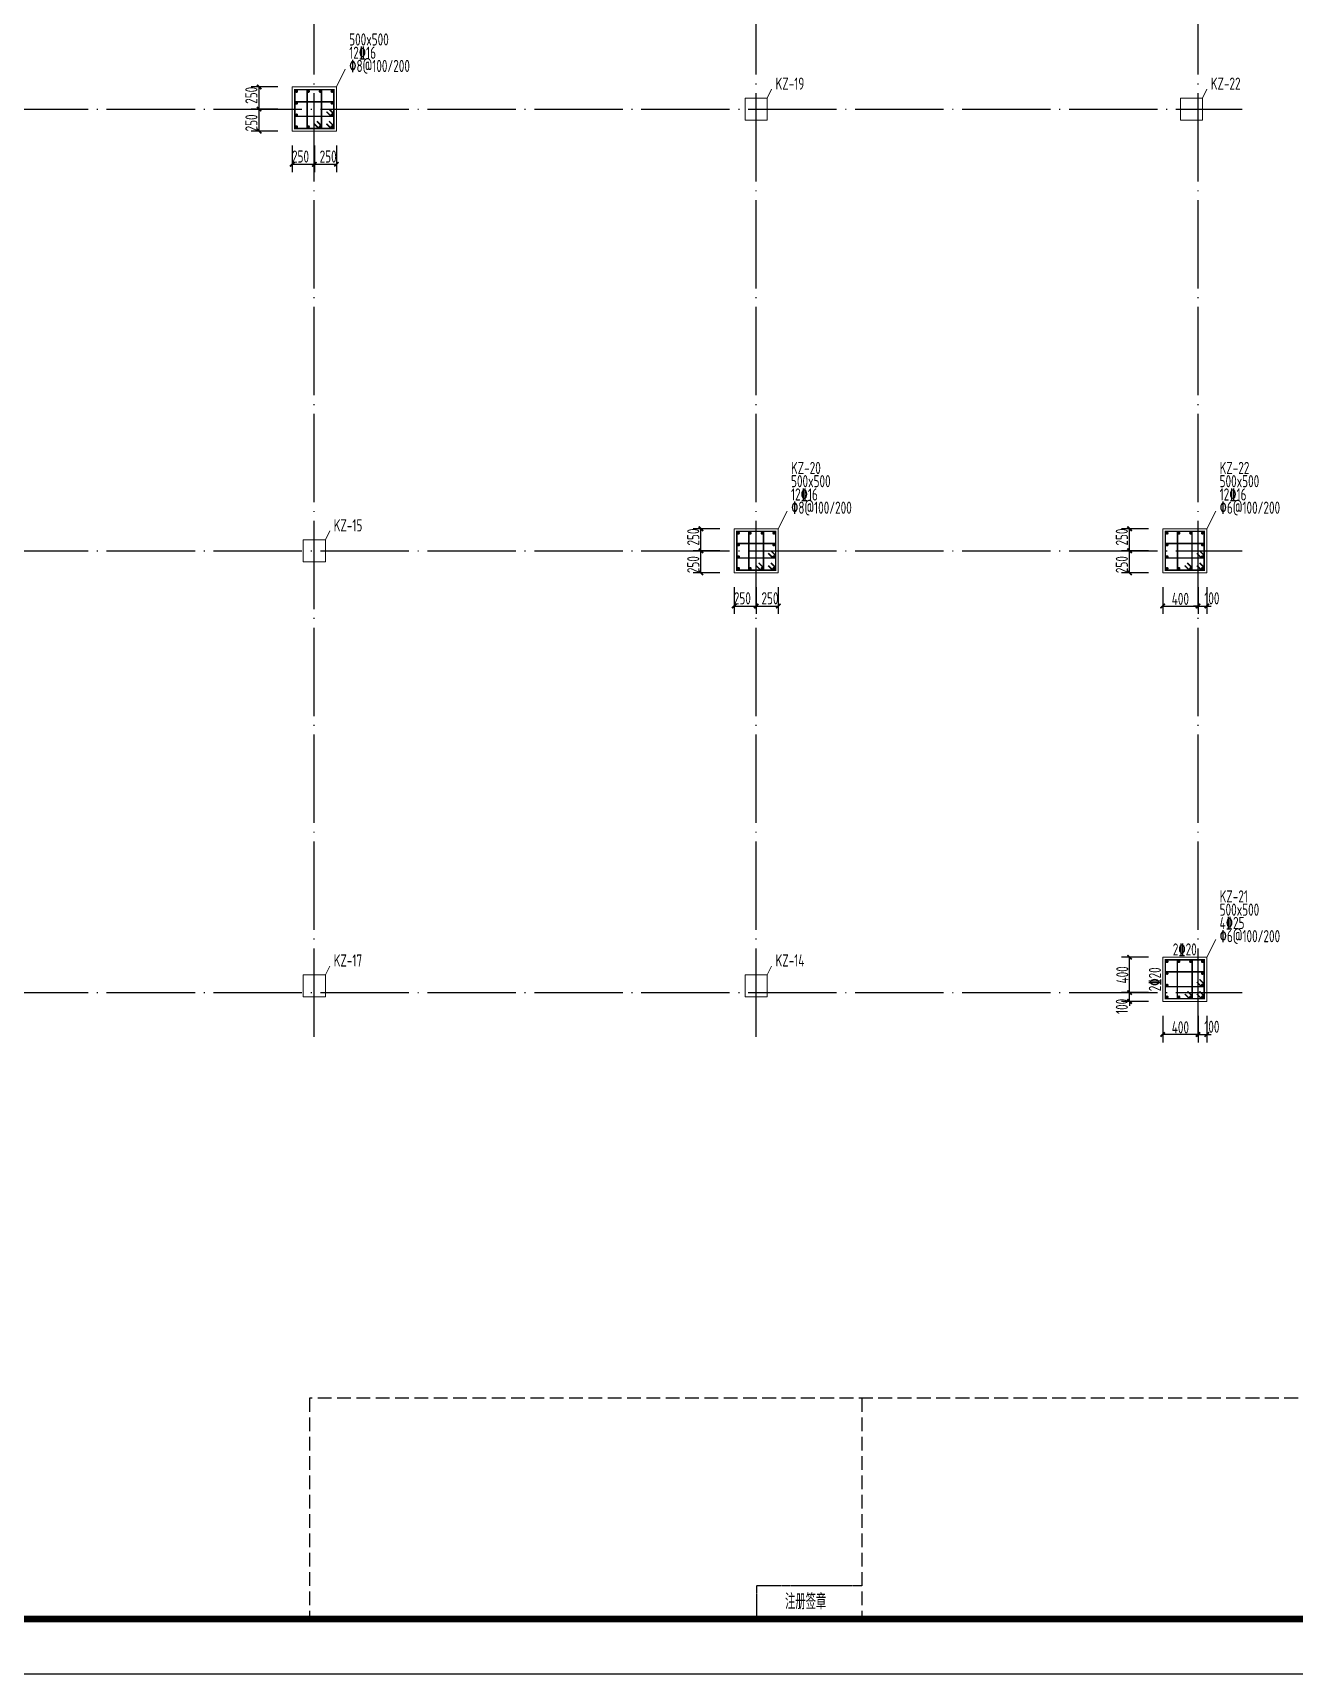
# Model space of a CAD drawing. Extents: x -2331248 to -1198620, y -977263 to -545844.
# Drawn here: x -1654702 to -1626156, y -676588 to -639431 of the extents above; entities that cross this region are included whole.
import ezdxf
from ezdxf.enums import TextEntityAlignment as Align

# ---------------------------------------------------------------- set-up
doc = ezdxf.new("R2010")
doc.units = 0
doc.header["$LTSCALE"] = 1000
doc.header["$MEASUREMENT"] = 0
for name, pattern in [('DASH', [0.35, 0.25, -0.1]), ('DOTE', [2.42, 2, -0.2, 0.02, -0.2]), ('线型5', [3050, 2400, -300, 50, -300])]:
    doc.linetypes.add(name, pattern=pattern)
doc.layers.get('0').update_dxf_attribs({"linetype": 'CONTINUOUS'})
doc.layers.get('DEFPOINTS').update_dxf_attribs({"linetype": 'CONTINUOUS'})
for name, color, linetype in [('DOTE', 1, 'DOTE'), ('PUB_TITLE', 4, 'CONTINUOUS'), ('t图框', 222, 'CONTINUOUS')]:
    doc.layers.add(name, color=color, linetype=linetype)
for name, color, linetype, lineweight in [('S_Cl', 2, 'CONTINUOUS', 9), ('S_ColumDimSect', 84, '线型5', 18), ('S_ColumFocus', 2, 'CONTINUOUS', 18), ('S_ColumLocal', 7, 'CONTINUOUS', 18), ('S_PColumHoopBar', 14, 'CONTINUOUS', 35), ('S_PColumMainBar', 14, 'CONTINUOUS', 25)]:
    doc.layers.add(name, color=color, linetype=linetype, lineweight=lineweight)
doc.styles.add('PkpmHz', font='Pkpmeng', dxfattribs={"width": 0.7, "bigfont": 'hztxt'})
doc.styles.add('TSSD_REIN', font='Tssdeng.shx', dxfattribs={"width": 0.7, "bigfont": 'hztxt.shx'})
doc.styles.add('房间名称', font='SIMPLEX', dxfattribs={"width": 0.7, "bigfont": '0HZTXT'})
doc.dimstyles.new('Pkpm_0.0100_2.00', dxfattribs={"dimtxt": 200, "dimasz": 100, "dimexe": 180, "dimexo": 0.0625, "dimgap": 25, "dimtad": 1, "dimdec": 0, "dimlfac": 0.5, "dimrnd": 5, "dimzin": 0, "dimdsep": 46, "dimtxsty": 'PkpmHz', "dimblk1": 'ARCHTICK', "dimblk2": 'ARCHTICK', "dimsah": 1, "dimcen": 0.09, "dimadec": 0, "dimazin": 0, "dimtfac": 1, "dimtdec": 0, "dimtmove": 2, "dimatfit": 1, "dimldrblk": 'ARCHTICK', "dimfxl": 1, "dimtolj": 1, "dimtzin": 0, "dimarcsym": 0})

# ---------------------------------------------------------------- blocks, each defined once
blk = doc.blocks.new('ASDDA')
at = {"layer": 't图框', "linetype": 'DASH'}
for p, q in [((-295866, 3065618), (-315866, 3065618)), ((-315866, 3065618), (-315866, 3061618)), ((-305866, 3065618), (-305866, 3061618))]:
    blk.add_line(p, q, dxfattribs=at)
at = {"layer": 't图框', "linetype": 'DASH', "ltscale": 0.01}
for p, q in [((-307773, 3062218), (-307773, 3061618)), ((-305866, 3062218), (-307773, 3062218))]:
    blk.add_line(p, q, dxfattribs=at)
at = {"layer": 't图框'}
blk.add_line((-315866, 3061618), (-273366, 3061618), dxfattribs=at)
at = {"style": '房间名称', "width": 0.7}
blk.add_text('注册签章', height=280, dxfattribs=at).set_placement((-307254, 3061794))
blk = doc.blocks.new('_ARCHTICK')
at = {"color": 0, "linetype": 'ByBlock', "const_width": 0.4}
blk.add_lwpolyline([(-0.5, -0.5), (0.5, 0.5)], dxfattribs=at)
blk = doc.blocks.new('*D1049')
at = {"layer": 'DEFPOINTS', "color": 0}
for p in [(-1649581, -641157), (-1648831, -641157), (-1648831, -641657)]:
    blk.add_point(p, dxfattribs=at)
at = {"layer": 'S_ColumDimSect', "color": 0, "lineweight": -2}
for p, q in [((-1649156, -641157), (-1649761, -641157)), ((-1649581, -641657), (-1649581, -641157)), ((-1649156, -641657), (-1649761, -641657))]:
    blk.add_line(p, q, dxfattribs=at)
at = {"layer": 'S_ColumDimSect', "color": 0, "lineweight": -2, "xscale": 100, "yscale": 100, "zscale": 100}
for p, rotation in [((-1649581, -641157), 90), ((-1649581, -641657), 270)]:
    blk.add_blockref('_ARCHTICK', p, dxfattribs=dict(at, rotation=rotation))
at = {"layer": 'S_ColumDimSect', "color": 0, "insert": (-1649756, -641470), "char_height": 275, "attachment_point": 5, "rotation": 90, "style": 'PkpmHz'}
blk.add_mtext('\\A1;250', dxfattribs=at)
blk = doc.blocks.new('*D1050')
at = {"layer": 'DEFPOINTS', "color": 0}
for p in [(-1649581, -640657), (-1648831, -640657), (-1648831, -641157)]:
    blk.add_point(p, dxfattribs=at)
at = {"layer": 'S_ColumDimSect', "color": 0, "lineweight": -2}
for p, q in [((-1649156, -640657), (-1649761, -640657)), ((-1649581, -641157), (-1649581, -640657)), ((-1649156, -641157), (-1649761, -641157))]:
    blk.add_line(p, q, dxfattribs=at)
at = {"layer": 'S_ColumDimSect', "color": 0, "lineweight": -2, "xscale": 100, "yscale": 100, "zscale": 100}
for p, rotation in [((-1649581, -640657), 90), ((-1649581, -641157), 270)]:
    blk.add_blockref('_ARCHTICK', p, dxfattribs=dict(at, rotation=rotation))
at = {"layer": 'S_ColumDimSect', "color": 0, "insert": (-1649756, -640845), "char_height": 275, "attachment_point": 5, "rotation": 90, "style": 'PkpmHz'}
blk.add_mtext('\\A1;250', dxfattribs=at)
blk = doc.blocks.new('*D1051')
at = {"layer": 'DEFPOINTS', "color": 0}
for p in [(-1648831, -641657), (-1648331, -641657), (-1648331, -642407)]:
    blk.add_point(p, dxfattribs=at)
at = {"layer": 'S_ColumDimSect', "color": 0, "lineweight": -2}
for p, q in [((-1648831, -641982), (-1648831, -642587)), ((-1648331, -641982), (-1648331, -642587)), ((-1648831, -642407), (-1648331, -642407))]:
    blk.add_line(p, q, dxfattribs=at)
at = {"layer": 'S_ColumDimSect', "color": 0, "lineweight": -2, "xscale": 100, "yscale": 100, "zscale": 100, "rotation": 180}
blk.add_blockref('_ARCHTICK', (-1648831, -642407), dxfattribs=at)
at = {"layer": 'S_ColumDimSect', "color": 0, "lineweight": -2, "xscale": 100, "yscale": 100, "zscale": 100}
blk.add_blockref('_ARCHTICK', (-1648331, -642407), dxfattribs=at)
at = {"layer": 'S_ColumDimSect', "color": 0, "insert": (-1648644, -642232), "char_height": 275, "attachment_point": 5, "style": 'PkpmHz'}
blk.add_mtext('\\A1;250', dxfattribs=at)
blk = doc.blocks.new('*D1052')
at = {"layer": 'DEFPOINTS', "color": 0}
for p in [(-1648331, -641657), (-1647831, -641657), (-1647831, -642407)]:
    blk.add_point(p, dxfattribs=at)
at = {"layer": 'S_ColumDimSect', "color": 0, "lineweight": -2}
for p, q in [((-1648331, -641982), (-1648331, -642587)), ((-1647831, -641982), (-1647831, -642587)), ((-1648331, -642407), (-1647831, -642407))]:
    blk.add_line(p, q, dxfattribs=at)
at = {"layer": 'S_ColumDimSect', "color": 0, "lineweight": -2, "xscale": 100, "yscale": 100, "zscale": 100, "rotation": 180}
blk.add_blockref('_ARCHTICK', (-1648331, -642407), dxfattribs=at)
at = {"layer": 'S_ColumDimSect', "color": 0, "lineweight": -2, "xscale": 100, "yscale": 100, "zscale": 100}
blk.add_blockref('_ARCHTICK', (-1647831, -642407), dxfattribs=at)
at = {"layer": 'S_ColumDimSect', "color": 0, "insert": (-1648019, -642232), "char_height": 275, "attachment_point": 5, "style": 'PkpmHz'}
blk.add_mtext('\\A1;250', dxfattribs=at)
blk = doc.blocks.new('*D1053')
at = {"layer": 'DEFPOINTS', "color": 0}
for p in [(-1639581, -651157), (-1638831, -651157), (-1638831, -651657)]:
    blk.add_point(p, dxfattribs=at)
at = {"layer": 'S_ColumDimSect', "color": 0, "lineweight": -2}
for p, q in [((-1639156, -651157), (-1639761, -651157)), ((-1639581, -651657), (-1639581, -651157)), ((-1639156, -651657), (-1639761, -651657))]:
    blk.add_line(p, q, dxfattribs=at)
at = {"layer": 'S_ColumDimSect', "color": 0, "lineweight": -2, "xscale": 100, "yscale": 100, "zscale": 100}
for p, rotation in [((-1639581, -651157), 90), ((-1639581, -651657), 270)]:
    blk.add_blockref('_ARCHTICK', p, dxfattribs=dict(at, rotation=rotation))
at = {"layer": 'S_ColumDimSect', "color": 0, "insert": (-1639756, -651470), "char_height": 275, "attachment_point": 5, "rotation": 90, "style": 'PkpmHz'}
blk.add_mtext('\\A1;250', dxfattribs=at)
blk = doc.blocks.new('*D1054')
at = {"layer": 'DEFPOINTS', "color": 0}
for p in [(-1639581, -650657), (-1638831, -650657), (-1638831, -651157)]:
    blk.add_point(p, dxfattribs=at)
at = {"layer": 'S_ColumDimSect', "color": 0, "lineweight": -2}
for p, q in [((-1639156, -650657), (-1639761, -650657)), ((-1639581, -651157), (-1639581, -650657)), ((-1639156, -651157), (-1639761, -651157))]:
    blk.add_line(p, q, dxfattribs=at)
at = {"layer": 'S_ColumDimSect', "color": 0, "lineweight": -2, "xscale": 100, "yscale": 100, "zscale": 100}
for p, rotation in [((-1639581, -650657), 90), ((-1639581, -651157), 270)]:
    blk.add_blockref('_ARCHTICK', p, dxfattribs=dict(at, rotation=rotation))
at = {"layer": 'S_ColumDimSect', "color": 0, "insert": (-1639756, -650845), "char_height": 275, "attachment_point": 5, "rotation": 90, "style": 'PkpmHz'}
blk.add_mtext('\\A1;250', dxfattribs=at)
blk = doc.blocks.new('*D1055')
at = {"layer": 'DEFPOINTS', "color": 0}
for p in [(-1638831, -651657), (-1638331, -651657), (-1638331, -652407)]:
    blk.add_point(p, dxfattribs=at)
at = {"layer": 'S_ColumDimSect', "color": 0, "lineweight": -2}
for p, q in [((-1638831, -651982), (-1638831, -652587)), ((-1638331, -651982), (-1638331, -652587)), ((-1638831, -652407), (-1638331, -652407))]:
    blk.add_line(p, q, dxfattribs=at)
at = {"layer": 'S_ColumDimSect', "color": 0, "lineweight": -2, "xscale": 100, "yscale": 100, "zscale": 100, "rotation": 180}
blk.add_blockref('_ARCHTICK', (-1638831, -652407), dxfattribs=at)
at = {"layer": 'S_ColumDimSect', "color": 0, "lineweight": -2, "xscale": 100, "yscale": 100, "zscale": 100}
blk.add_blockref('_ARCHTICK', (-1638331, -652407), dxfattribs=at)
at = {"layer": 'S_ColumDimSect', "color": 0, "insert": (-1638644, -652232), "char_height": 275, "attachment_point": 5, "style": 'PkpmHz'}
blk.add_mtext('\\A1;250', dxfattribs=at)
blk = doc.blocks.new('*D1056')
at = {"layer": 'DEFPOINTS', "color": 0}
for p in [(-1638331, -651657), (-1637831, -651657), (-1637831, -652407)]:
    blk.add_point(p, dxfattribs=at)
at = {"layer": 'S_ColumDimSect', "color": 0, "lineweight": -2}
for p, q in [((-1638331, -651982), (-1638331, -652587)), ((-1637831, -651982), (-1637831, -652587)), ((-1638331, -652407), (-1637831, -652407))]:
    blk.add_line(p, q, dxfattribs=at)
at = {"layer": 'S_ColumDimSect', "color": 0, "lineweight": -2, "xscale": 100, "yscale": 100, "zscale": 100, "rotation": 180}
blk.add_blockref('_ARCHTICK', (-1638331, -652407), dxfattribs=at)
at = {"layer": 'S_ColumDimSect', "color": 0, "lineweight": -2, "xscale": 100, "yscale": 100, "zscale": 100}
blk.add_blockref('_ARCHTICK', (-1637831, -652407), dxfattribs=at)
at = {"layer": 'S_ColumDimSect', "color": 0, "insert": (-1638019, -652232), "char_height": 275, "attachment_point": 5, "style": 'PkpmHz'}
blk.add_mtext('\\A1;250', dxfattribs=at)
blk = doc.blocks.new('*D1057')
at = {"layer": 'DEFPOINTS', "color": 0}
for p in [(-1629881, -661157), (-1629131, -661157), (-1629131, -661357)]:
    blk.add_point(p, dxfattribs=at)
at = {"layer": 'S_ColumDimSect', "color": 0, "lineweight": -2}
for p, q in [((-1629456, -661157), (-1630061, -661157)), ((-1629456, -661357), (-1630061, -661357)), ((-1629881, -661157), (-1629881, -661057)), ((-1629881, -661357), (-1629881, -661157)), ((-1629881, -661357), (-1629881, -661457))]:
    blk.add_line(p, q, dxfattribs=at)
at = {"layer": 'S_ColumDimSect', "color": 0, "lineweight": -2, "xscale": 100, "yscale": 100, "zscale": 100}
for p, rotation in [((-1629881, -661157), 270), ((-1629881, -661357), 90)]:
    blk.add_blockref('_ARCHTICK', p, dxfattribs=dict(at, rotation=rotation))
at = {"layer": 'S_ColumDimSect', "color": 0, "insert": (-1630056, -661470), "char_height": 275, "attachment_point": 5, "rotation": 90, "style": 'PkpmHz'}
blk.add_mtext('\\A1;100', dxfattribs=at)
blk = doc.blocks.new('*D1058')
at = {"layer": 'DEFPOINTS', "color": 0}
for p in [(-1629881, -660357), (-1629131, -660357), (-1629131, -661157)]:
    blk.add_point(p, dxfattribs=at)
at = {"layer": 'S_ColumDimSect', "color": 0, "lineweight": -2}
for p, q in [((-1629456, -660357), (-1630061, -660357)), ((-1629881, -661157), (-1629881, -660357)), ((-1629456, -661157), (-1630061, -661157))]:
    blk.add_line(p, q, dxfattribs=at)
at = {"layer": 'S_ColumDimSect', "color": 0, "lineweight": -2, "xscale": 100, "yscale": 100, "zscale": 100}
for p, rotation in [((-1629881, -660357), 90), ((-1629881, -661157), 270)]:
    blk.add_blockref('_ARCHTICK', p, dxfattribs=dict(at, rotation=rotation))
at = {"layer": 'S_ColumDimSect', "color": 0, "insert": (-1630044, -660757), "char_height": 275, "attachment_point": 5, "rotation": 90, "style": 'PkpmHz'}
blk.add_mtext('\\A1;400', dxfattribs=at)
blk = doc.blocks.new('*D1059')
at = {"layer": 'DEFPOINTS', "color": 0}
for p in [(-1629131, -661357), (-1628331, -661357), (-1629131, -662107)]:
    blk.add_point(p, dxfattribs=at)
at = {"layer": 'S_ColumDimSect', "color": 0, "lineweight": -2}
for p, q in [((-1629131, -661682), (-1629131, -662287)), ((-1628331, -661682), (-1628331, -662287)), ((-1628331, -662107), (-1629131, -662107))]:
    blk.add_line(p, q, dxfattribs=at)
at = {"layer": 'S_ColumDimSect', "color": 0, "lineweight": -2, "xscale": 100, "yscale": 100, "zscale": 100}
for p, rotation in [((-1629131, -662107), 179.9999956286789), ((-1628331, -662107), 359.9999956286789)]:
    blk.add_blockref('_ARCHTICK', p, dxfattribs=dict(at, rotation=rotation))
at = {"layer": 'S_ColumDimSect', "color": 0, "insert": (-1628731, -661945), "char_height": 275, "attachment_point": 5, "rotation": 360, "style": 'PkpmHz'}
blk.add_mtext('\\A1;400', dxfattribs=at)
blk = doc.blocks.new('*D1060')
at = {"layer": 'DEFPOINTS', "color": 0}
for p in [(-1628331, -661357), (-1628131, -661357), (-1628131, -662107)]:
    blk.add_point(p, dxfattribs=at)
at = {"layer": 'S_ColumDimSect', "color": 0, "lineweight": -2}
for p, q in [((-1628331, -661682), (-1628331, -662287)), ((-1628131, -661682), (-1628131, -662287)), ((-1628331, -662107), (-1628431, -662107)), ((-1628331, -662107), (-1628131, -662107)), ((-1628131, -662107), (-1628031, -662107))]:
    blk.add_line(p, q, dxfattribs=at)
at = {"layer": 'S_ColumDimSect', "color": 0, "lineweight": -2, "xscale": 100, "yscale": 100, "zscale": 100}
blk.add_blockref('_ARCHTICK', (-1628331, -662107), dxfattribs=at)
at = {"layer": 'S_ColumDimSect', "color": 0, "lineweight": -2, "xscale": 100, "yscale": 100, "zscale": 100, "rotation": 180}
blk.add_blockref('_ARCHTICK', (-1628131, -662107), dxfattribs=at)
at = {"layer": 'S_ColumDimSect', "color": 0, "insert": (-1628019, -661932), "char_height": 275, "attachment_point": 5, "style": 'PkpmHz'}
blk.add_mtext('\\A1;100', dxfattribs=at)
blk = doc.blocks.new('*D1061')
at = {"layer": 'DEFPOINTS', "color": 0}
for p in [(-1629881, -651157), (-1629131, -651157), (-1629131, -651657)]:
    blk.add_point(p, dxfattribs=at)
at = {"layer": 'S_ColumDimSect', "color": 0, "lineweight": -2}
for p, q in [((-1629456, -651157), (-1630061, -651157)), ((-1629881, -651657), (-1629881, -651157)), ((-1629456, -651657), (-1630061, -651657))]:
    blk.add_line(p, q, dxfattribs=at)
at = {"layer": 'S_ColumDimSect', "color": 0, "lineweight": -2, "xscale": 100, "yscale": 100, "zscale": 100}
for p, rotation in [((-1629881, -651157), 90), ((-1629881, -651657), 270)]:
    blk.add_blockref('_ARCHTICK', p, dxfattribs=dict(at, rotation=rotation))
at = {"layer": 'S_ColumDimSect', "color": 0, "insert": (-1630056, -651470), "char_height": 275, "attachment_point": 5, "rotation": 90, "style": 'PkpmHz'}
blk.add_mtext('\\A1;250', dxfattribs=at)
blk = doc.blocks.new('*D1062')
at = {"layer": 'DEFPOINTS', "color": 0}
for p in [(-1629881, -650657), (-1629131, -650657), (-1629131, -651157)]:
    blk.add_point(p, dxfattribs=at)
at = {"layer": 'S_ColumDimSect', "color": 0, "lineweight": -2}
for p, q in [((-1629456, -650657), (-1630061, -650657)), ((-1629881, -651157), (-1629881, -650657)), ((-1629456, -651157), (-1630061, -651157))]:
    blk.add_line(p, q, dxfattribs=at)
at = {"layer": 'S_ColumDimSect', "color": 0, "lineweight": -2, "xscale": 100, "yscale": 100, "zscale": 100}
for p, rotation in [((-1629881, -650657), 90), ((-1629881, -651157), 270)]:
    blk.add_blockref('_ARCHTICK', p, dxfattribs=dict(at, rotation=rotation))
at = {"layer": 'S_ColumDimSect', "color": 0, "insert": (-1630056, -650845), "char_height": 275, "attachment_point": 5, "rotation": 90, "style": 'PkpmHz'}
blk.add_mtext('\\A1;250', dxfattribs=at)
blk = doc.blocks.new('*D1063')
at = {"layer": 'DEFPOINTS', "color": 0}
for p in [(-1629131, -651657), (-1628331, -651657), (-1628331, -652407)]:
    blk.add_point(p, dxfattribs=at)
at = {"layer": 'S_ColumDimSect', "color": 0, "lineweight": -2}
for p, q in [((-1629131, -651982), (-1629131, -652587)), ((-1628331, -651982), (-1628331, -652587)), ((-1629131, -652407), (-1628331, -652407))]:
    blk.add_line(p, q, dxfattribs=at)
at = {"layer": 'S_ColumDimSect', "color": 0, "lineweight": -2, "xscale": 100, "yscale": 100, "zscale": 100, "rotation": 180}
blk.add_blockref('_ARCHTICK', (-1629131, -652407), dxfattribs=at)
at = {"layer": 'S_ColumDimSect', "color": 0, "lineweight": -2, "xscale": 100, "yscale": 100, "zscale": 100}
blk.add_blockref('_ARCHTICK', (-1628331, -652407), dxfattribs=at)
at = {"layer": 'S_ColumDimSect', "color": 0, "insert": (-1628731, -652245), "char_height": 275, "attachment_point": 5, "style": 'PkpmHz'}
blk.add_mtext('\\A1;400', dxfattribs=at)
blk = doc.blocks.new('*D1064')
at = {"layer": 'DEFPOINTS', "color": 0}
for p in [(-1628331, -651657), (-1628131, -651657), (-1628131, -652407)]:
    blk.add_point(p, dxfattribs=at)
at = {"layer": 'S_ColumDimSect', "color": 0, "lineweight": -2}
for p, q in [((-1628331, -651982), (-1628331, -652587)), ((-1628131, -651982), (-1628131, -652587)), ((-1628331, -652407), (-1628431, -652407)), ((-1628331, -652407), (-1628131, -652407)), ((-1628131, -652407), (-1628031, -652407))]:
    blk.add_line(p, q, dxfattribs=at)
at = {"layer": 'S_ColumDimSect', "color": 0, "lineweight": -2, "xscale": 100, "yscale": 100, "zscale": 100}
blk.add_blockref('_ARCHTICK', (-1628331, -652407), dxfattribs=at)
at = {"layer": 'S_ColumDimSect', "color": 0, "lineweight": -2, "xscale": 100, "yscale": 100, "zscale": 100, "rotation": 180}
blk.add_blockref('_ARCHTICK', (-1628131, -652407), dxfattribs=at)
at = {"layer": 'S_ColumDimSect', "color": 0, "insert": (-1628019, -652232), "char_height": 275, "attachment_point": 5, "style": 'PkpmHz'}
blk.add_mtext('\\A1;100', dxfattribs=at)

msp = doc.modelspace()

# ---------------------------------------------------------------- linework, layer by layer
at = {"layer": 'DOTE'}
for p, q in [((-1648331.5, -662157.2), (-1648331.5, -610157.2)), ((-1638331.5, -662157.2), (-1638331.5, -610157.2)), ((-1628331.5, -662157.2), (-1628331.5, -610157.2)), ((-1689331.5, -641157.2), (-1627331.5, -641157.2)), ((-1689331.5, -651157.2), (-1627331.5, -651157.2)), ((-1689331.5, -661157.2), (-1627331.5, -661157.2))]:
    msp.add_line(p, q, dxfattribs=at)
at = {"layer": 'PUB_TITLE'}
msp.add_lwpolyline([(-1699191, -676588.1), (-1699191, -602338.1), (-1594066, -602338.1), (-1594066, -676588.1)], close=True, dxfattribs=at)
at = {"layer": 'PUB_TITLE', "const_width": 150}
msp.add_lwpolyline([(-1696066, -603588.1), (-1595316, -603588.1), (-1595316, -675338.1), (-1696066, -675338.1)], close=True, dxfattribs=at)
at = {"layer": 'S_Cl', "ltscale": 1}
for points in [[(-1647831.5, -641657.2), (-1647831.5, -640657.2), (-1648831.5, -640657.2), (-1648831.5, -641657.2)], [(-1638081.5, -641407.2), (-1638081.5, -640907.2), (-1638581.5, -640907.2), (-1638581.5, -641407.2)], [(-1628231.5, -641407.2), (-1628231.5, -640907.2), (-1628731.5, -640907.2), (-1628731.5, -641407.2)], [(-1648081.5, -651407.2), (-1648081.5, -650907.2), (-1648581.5, -650907.2), (-1648581.5, -651407.2)], [(-1637831.5, -651657.2), (-1637831.5, -650657.2), (-1638831.5, -650657.2), (-1638831.5, -651657.2)], [(-1628131.5, -651657.2), (-1628131.5, -650657.2), (-1629131.5, -650657.2), (-1629131.5, -651657.2)], [(-1628131.5, -661357.2), (-1628131.5, -660357.2), (-1629131.5, -660357.2), (-1629131.5, -661357.2)], [(-1648081.5, -661257.2), (-1648081.5, -660757.2), (-1648581.5, -660757.2), (-1648581.5, -661257.2)], [(-1638081.5, -661257.2), (-1638081.5, -660757.2), (-1638581.5, -660757.2), (-1638581.5, -661257.2)]]:
    msp.add_lwpolyline(points, close=True, dxfattribs=at)
at = {"layer": 'S_ColumFocus'}
for p, q in [((-1647831.5, -640657.2), (-1647631.5, -640257.2)), ((-1638081.5, -640907.2), (-1637981.5, -640707.2)), ((-1628231.5, -640907.2), (-1628131.5, -640707.2)), ((-1637831.5, -650657.2), (-1637631.5, -650257.2)), ((-1628131.5, -650657.2), (-1627931.5, -650257.2)), ((-1648081.5, -650907.2), (-1647981.5, -650707.2)), ((-1628131.5, -660357.2), (-1627931.5, -659957.2)), ((-1648081.5, -660757.2), (-1647981.5, -660557.2)), ((-1638081.5, -660757.2), (-1637981.5, -660557.2))]:
    msp.add_line(p, q, dxfattribs=at)
at = {"layer": 'S_PColumHoopBar', "ltscale": 2, "const_width": 35}
for points in [[(-1648057.6, -641491.1), (-1647951.5, -641597.2), (-1647891.5, -641597.2), (-1647891.5, -641537.2), (-1647891.5, -641597.2), (-1647891.5, -640717.2), (-1648771.5, -640717.2), (-1648771.5, -641597.2), (-1647951.5, -641597.2), (-1647891.5, -641597.2), (-1647891.5, -641537.2), (-1647997.6, -641431.1)], [(-1648333.6, -641491.1), (-1648227.5, -641597.2), (-1648167.5, -641597.2), (-1648167.5, -641537.2), (-1648167.5, -641597.2), (-1648167.5, -640717.2), (-1648495.5, -640717.2), (-1648495.5, -641597.2), (-1648227.5, -641597.2), (-1648167.5, -641597.2), (-1648167.5, -641537.2), (-1648273.6, -641431.1)], [(-1648057.6, -641215.1), (-1647951.5, -641321.2), (-1647891.5, -641321.2), (-1647891.5, -641261.2), (-1647891.5, -641321.2), (-1647891.5, -640993.2), (-1648771.5, -640993.2), (-1648771.5, -641321.2), (-1647951.5, -641321.2), (-1647891.5, -641321.2), (-1647891.5, -641261.2), (-1647997.6, -641155.1)], [(-1638057.6, -651491.1), (-1637951.5, -651597.2), (-1637891.5, -651597.2), (-1637891.5, -651537.2), (-1637891.5, -651597.2), (-1637891.5, -650717.2), (-1638771.5, -650717.2), (-1638771.5, -651597.2), (-1637951.5, -651597.2), (-1637891.5, -651597.2), (-1637891.5, -651537.2), (-1637997.6, -651431.1)], [(-1638057.6, -651215.1), (-1637951.5, -651321.2), (-1637891.5, -651321.2), (-1637891.5, -651261.2), (-1637891.5, -651321.2), (-1637891.5, -650993.2), (-1638771.5, -650993.2), (-1638771.5, -651321.2), (-1637951.5, -651321.2), (-1637891.5, -651321.2), (-1637891.5, -651261.2), (-1637997.6, -651155.1)], [(-1638333.6, -651491.1), (-1638227.5, -651597.2), (-1638167.5, -651597.2), (-1638167.5, -651537.2), (-1638167.5, -651597.2), (-1638167.5, -650717.2), (-1638495.5, -650717.2), (-1638495.5, -651597.2), (-1638227.5, -651597.2), (-1638167.5, -651597.2), (-1638167.5, -651537.2), (-1638273.6, -651431.1)], [(-1628357.6, -651491.1), (-1628251.5, -651597.2), (-1628191.5, -651597.2), (-1628191.5, -651537.2), (-1628191.5, -651597.2), (-1628191.5, -650717.2), (-1629071.5, -650717.2), (-1629071.5, -651597.2), (-1628251.5, -651597.2), (-1628191.5, -651597.2), (-1628191.5, -651537.2), (-1628297.6, -651431.1)], [(-1628357.6, -651215.1), (-1628251.5, -651321.2), (-1628191.5, -651321.2), (-1628191.5, -651261.2), (-1628191.5, -651321.2), (-1628191.5, -650993.2), (-1629071.5, -650993.2), (-1629071.5, -651321.2), (-1628251.5, -651321.2), (-1628191.5, -651321.2), (-1628191.5, -651261.2), (-1628297.6, -651155.1)], [(-1628633.6, -651491.1), (-1628527.5, -651597.2), (-1628467.5, -651597.2), (-1628467.5, -651537.2), (-1628467.5, -651597.2), (-1628467.5, -650717.2), (-1628795.5, -650717.2), (-1628795.5, -651597.2), (-1628527.5, -651597.2), (-1628467.5, -651597.2), (-1628467.5, -651537.2), (-1628573.6, -651431.1)], [(-1628357.6, -661191.1), (-1628251.5, -661297.2), (-1628191.5, -661297.2), (-1628191.5, -661237.2), (-1628191.5, -661297.2), (-1628191.5, -660417.2), (-1629071.5, -660417.2), (-1629071.5, -661297.2), (-1628251.5, -661297.2), (-1628191.5, -661297.2), (-1628191.5, -661237.2), (-1628297.6, -661131.1)], [(-1628629.6, -661191.1), (-1628523.5, -661297.2), (-1628463.5, -661297.2), (-1628463.5, -661237.2), (-1628463.5, -661297.2), (-1628463.5, -660417.2), (-1628799.5, -660417.2), (-1628799.5, -661297.2), (-1628523.5, -661297.2), (-1628463.5, -661297.2), (-1628463.5, -661237.2), (-1628569.6, -661131.1)], [(-1628357.6, -660919.1), (-1628251.5, -661025.2), (-1628191.5, -661025.2), (-1628191.5, -660965.2), (-1628191.5, -661025.2), (-1628191.5, -660689.2), (-1629071.5, -660689.2), (-1629071.5, -661025.2), (-1628251.5, -661025.2), (-1628191.5, -661025.2), (-1628191.5, -660965.2), (-1628297.6, -660859.1)]]:
    msp.add_lwpolyline(points, dxfattribs=at)
at = {"layer": 'S_PColumMainBar', "ltscale": 2, "const_width": 35}
for points in [[(-1648715, -640756.2, 1), (-1648750, -640756.2, 1)], [(-1648447.7, -640756.2, 1), (-1648482.7, -640756.2, 1)], [(-1648180.3, -640756.2, 1), (-1648215.3, -640756.2, 1)], [(-1647913, -640756.2, 1), (-1647948, -640756.2, 1)], [(-1648715, -641023.5, 1), (-1648750, -641023.5, 1)], [(-1648715, -641290.9, 1), (-1648750, -641290.9, 1)], [(-1647913, -641023.5, 1), (-1647948, -641023.5, 1)], [(-1647913, -641290.9, 1), (-1647948, -641290.9, 1)], [(-1648715, -641558.2, 1), (-1648750, -641558.2, 1)], [(-1648447.7, -641558.2, 1), (-1648482.7, -641558.2, 1)], [(-1648180.3, -641558.2, 1), (-1648215.3, -641558.2, 1)], [(-1647913, -641558.2, 1), (-1647948, -641558.2, 1)], [(-1638715, -650756.2, 1), (-1638750, -650756.2, 1)], [(-1638715, -651023.5, 1), (-1638750, -651023.5, 1)], [(-1638447.7, -650756.2, 1), (-1638482.7, -650756.2, 1)], [(-1638180.3, -650756.2, 1), (-1638215.3, -650756.2, 1)], [(-1637913, -650756.2, 1), (-1637948, -650756.2, 1)], [(-1637913, -651023.5, 1), (-1637948, -651023.5, 1)], [(-1629015, -650756.2, 1), (-1629050, -650756.2, 1)], [(-1629015, -651023.5, 1), (-1629050, -651023.5, 1)], [(-1628747.7, -650756.2, 1), (-1628782.7, -650756.2, 1)], [(-1628480.3, -650756.2, 1), (-1628515.3, -650756.2, 1)], [(-1628213, -650756.2, 1), (-1628248, -650756.2, 1)], [(-1628213, -651023.5, 1), (-1628248, -651023.5, 1)], [(-1638715, -651290.9, 1), (-1638750, -651290.9, 1)], [(-1637913, -651290.9, 1), (-1637948, -651290.9, 1)], [(-1629015, -651290.9, 1), (-1629050, -651290.9, 1)], [(-1628213, -651290.9, 1), (-1628248, -651290.9, 1)], [(-1638715, -651558.2, 1), (-1638750, -651558.2, 1)], [(-1638447.7, -651558.2, 1), (-1638482.7, -651558.2, 1)], [(-1638180.3, -651558.2, 1), (-1638215.3, -651558.2, 1)], [(-1637913, -651558.2, 1), (-1637948, -651558.2, 1)], [(-1629015, -651558.2, 1), (-1629050, -651558.2, 1)], [(-1628747.7, -651558.2, 1), (-1628782.7, -651558.2, 1)], [(-1628480.3, -651558.2, 1), (-1628515.3, -651558.2, 1)], [(-1628213, -651558.2, 1), (-1628248, -651558.2, 1)], [(-1629015, -660456.2, 1), (-1629050, -660456.2, 1)], [(-1628747.7, -660456.2, 1), (-1628782.7, -660456.2, 1)], [(-1628480.3, -660456.2, 1), (-1628515.3, -660456.2, 1)], [(-1628213, -660456.2, 1), (-1628248, -660456.2, 1)], [(-1629015, -660723.5, 1), (-1629050, -660723.5, 1)], [(-1629015, -660990.9, 1), (-1629050, -660990.9, 1)], [(-1628213, -660723.5, 1), (-1628248, -660723.5, 1)], [(-1628213, -660990.9, 1), (-1628248, -660990.9, 1)], [(-1629015, -661258.2, 1), (-1629050, -661258.2, 1)], [(-1628747.7, -661258.2, 1), (-1628782.7, -661258.2, 1)], [(-1628480.3, -661258.2, 1), (-1628515.3, -661258.2, 1)], [(-1628213, -661258.2, 1), (-1628248, -661258.2, 1)]]:
    msp.add_lwpolyline(points, format="xyb", close=True, dxfattribs=at)

# ---------------------------------------------------------------- block references
at = {"lineweight": -3, "xscale": 1.250016957928892, "yscale": 1.250016958278138, "zscale": 1.250016957604765}
msp.add_blockref('ASDDA', (-1253604.4, -4502413.1), dxfattribs=at)

# ---------------------------------------------------------------- texts
at = {"layer": 'S_ColumFocus', "style": 'TSSD_REIN', "width": 0.7}
for s, p in [('500x500', (-1647542.1, -639718.4)), ('12%%13216', (-1647542.1, -640018.4)), ('%%1308@100/200', (-1647542.1, -640318.4)), ('KZ-19', (-1637892.1, -640718.4)), ('KZ-22', (-1628042.1, -640718.4)), ('500x500', (-1637542.1, -649718.4)), ('KZ-20', (-1637542.1, -649418.4)), ('500x500', (-1627842.1, -649718.4)), ('KZ-22', (-1627842.1, -649418.4)), ('12%%13216', (-1637542.1, -650018.4)), ('12%%13216', (-1627842.1, -650018.4)), ('%%1308@100/200', (-1637542.1, -650318.4)), ('%%1306@100/200', (-1627842.1, -650318.4)), ('KZ-15', (-1647892.1, -650718.4)), ('500x500', (-1627842.1, -659418.4)), ('KZ-21', (-1627842.1, -659118.4)), ('4%%13225', (-1627842.1, -659718.4)), ('%%1306@100/200', (-1627842.1, -660018.4)), ('KZ-17', (-1647892.1, -660568.4)), ('KZ-14', (-1637892.1, -660568.4))]:
    msp.add_text(s, height=275, dxfattribs=at).set_placement(p)
at = {"layer": 'S_ColumLocal', "style": 'TSSD_REIN', "width": 0.7}
for rotation, p in [(0, (-1628631.5, -660318.4)), (90, (-1629170.3, -660857.2))]:
    msp.add_text('2%%13220', height=275, rotation=rotation, dxfattribs=at).set_placement(p, align=Align.CENTER)

# ---------------------------------------------------------------- dimensions: what is measured, and where the dimension line sits
at = {"layer": 'S_ColumDimSect'}
for base, p1, p2, angle, picture, middle in [((-1649581.5, -640657.2), (-1648831.5, -641157.2), (-1648831.5, -640657.2), 90, '*D1050', (-1649756.5, -640844.7)), ((-1649581.5, -641157.2), (-1648831.5, -641657.2), (-1648831.5, -641157.2), 90, '*D1049', (-1649756.5, -641469.7)), ((-1648331.5, -642407.2), (-1648831.5, -641657.2), (-1648331.5, -641657.2), 0, '*D1051', (-1648644, -642232.2)), ((-1647831.5, -642407.2), (-1648331.5, -641657.2), (-1647831.5, -641657.2), 0, '*D1052', (-1648019, -642232.2)), ((-1639581.5, -650657.2), (-1638831.5, -651157.2), (-1638831.5, -650657.2), 90, '*D1054', (-1639756.5, -650844.7)), ((-1629881.5, -650657.2), (-1629131.5, -651157.2), (-1629131.5, -650657.2), 90, '*D1062', (-1630056.5, -650844.7)), ((-1639581.5, -651157.2), (-1638831.5, -651657.2), (-1638831.5, -651157.2), 90, '*D1053', (-1639756.5, -651469.7)), ((-1629881.5, -651157.2), (-1629131.5, -651657.2), (-1629131.5, -651157.2), 90, '*D1061', (-1630056.5, -651469.7)), ((-1638331.5, -652407.2), (-1638831.5, -651657.2), (-1638331.5, -651657.2), 0, '*D1055', (-1638644, -652232.2)), ((-1637831.5, -652407.2), (-1638331.5, -651657.2), (-1637831.5, -651657.2), 0, '*D1056', (-1638019, -652232.2)), ((-1628131.5, -652407.2), (-1628331.5, -651657.2), (-1628131.5, -651657.2), 0, '*D1064', (-1628019, -652232.2)), ((-1629881.5, -661157.2), (-1629131.5, -661357.2), (-1629131.5, -661157.2), 90, '*D1057', (-1630056.5, -661469.7)), ((-1628131.5, -662107.2), (-1628331.5, -661357.2), (-1628131.5, -661357.2), 0, '*D1060', (-1628019, -661932.2))]:
    dim = msp.add_linear_dim(base=base, p1=p1, p2=p2, angle=angle, dimstyle='Pkpm_0.0100_2.00', override={"dimtxt": 275, "dimexo": 325}, dxfattribs=at)
    dim.commit()
    dim.dimension.update_dxf_attribs({"geometry": picture, "text_midpoint": middle, "dimtype": 161})
for p1, p2, distance, picture, middle in [((-1629131.5, -651657.2), (-1628331.5, -651657.2), -750, '*D1063', (-1628731.5, -652244.7)), ((-1629131.5, -661157.2), (-1629131.5, -660357.2), 750, '*D1058', (-1630044, -660757.2)), ((-1628331.5, -661357.2), (-1629131.5, -661357.2), 750, '*D1059', (-1628731.5, -661944.7))]:
    dim = msp.add_aligned_dim(p1=p1, p2=p2, distance=distance, dimstyle='Pkpm_0.0100_2.00', override={"dimtxt": 275, "dimexo": 325}, dxfattribs=at)
    dim.commit()
    dim.dimension.update_dxf_attribs({"geometry": picture, "text_midpoint": middle})

doc.saveas('drawing.dxf')
